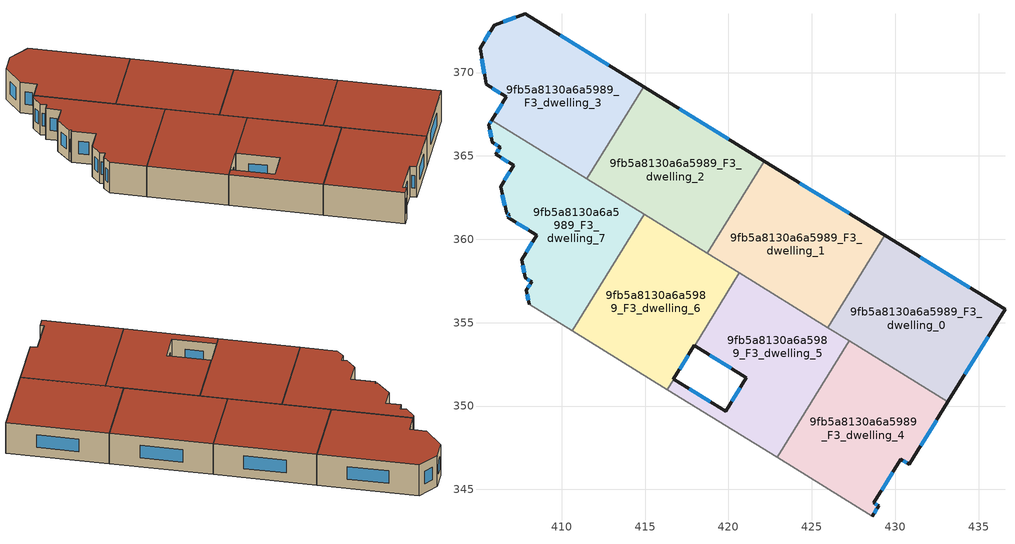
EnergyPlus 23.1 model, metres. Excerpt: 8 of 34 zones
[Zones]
9fb5a8130a6a5989_F3_dwelling_0
 floor to 9fb5a8130a6a5989_F2_dwelling_0 (EU_floor_Construction): 436.58,355.8 433.17,350.26 425.96,354.71 429.38,360.24 z9
 wall outside (EU_wall_Construction): 433.17,350.26 436.58,355.8 429.38,360.24 z9:12
 wall to 9fb5a8130a6a5989_F3_dwelling_1 (EU_wall_Construction): 429.38,360.24 425.96,354.71 z9:12
 wall to 9fb5a8130a6a5989_F3_dwelling_4 (EU_wall_Construction): 427.26,353.91 433.17,350.26 z9:12
 wall to 9fb5a8130a6a5989_F3_dwelling_5 (EU_wall_Construction): 425.96,354.71 427.26,353.91 z9:12
 window (EU_Window_Construction): 434.46,357.11 431.5,358.93 / 434.17,351.89 435.58,354.16 z9.88:11.12
 roof outside (EU_roof_Construction): 433.17,350.26 436.58,355.8 429.38,360.24 425.96,354.71 z12
9fb5a8130a6a5989_F3_dwelling_1
 floor to 9fb5a8130a6a5989_F2_dwelling_1 (EU_floor_Construction): 429.38,360.24 425.96,354.71 418.74,359.17 422.15,364.68 z9
 wall outside (EU_wall_Construction): 429.38,360.24 422.15,364.68 z9:12
 wall to 9fb5a8130a6a5989_F3_dwelling_2 (EU_wall_Construction): 422.15,364.68 418.74,359.17 z9:12
 wall to 9fb5a8130a6a5989_F3_dwelling_5 (EU_wall_Construction): 420.66,357.98 425.96,354.71 z9:12
 wall to 9fb5a8130a6a5989_F3_dwelling_6 (EU_wall_Construction): 418.75,359.17 420.66,357.98 z9:12
 window (EU_Window_Construction): 427.24,361.55 424.28,363.37 z9.88:11.12
 roof outside (EU_roof_Construction): 425.96,354.71 429.38,360.24 422.15,364.68 418.74,359.17 z12
9fb5a8130a6a5989_F3_dwelling_2
 floor to 9fb5a8130a6a5989_F2_dwelling_2 (EU_floor_Construction): 422.15,364.68 418.74,359.17 411.52,363.63 414.92,369.14 z9
 wall outside (EU_wall_Construction): 422.15,364.68 414.92,369.14 z9:12
 wall to 9fb5a8130a6a5989_F3_dwelling_3 (EU_wall_Construction): 414.92,369.14 411.52,363.63 z9:12
 wall to 9fb5a8130a6a5989_F3_dwelling_6 (EU_wall_Construction): 414.96,361.51 418.74,359.17 z9:12
 wall to 9fb5a8130a6a5989_F3_dwelling_7 (EU_wall_Construction): 411.52,363.63 414.96,361.51 z9:12
 window (EU_Window_Construction): 420.02,366 417.05,367.83 z9.88:11.12
 roof outside (EU_roof_Construction): 418.74,359.17 422.15,364.68 414.92,369.14 411.52,363.63 z12
9fb5a8130a6a5989_F3_dwelling_3
 floor to 9fb5a8130a6a5989_F2_dwelling_3 (EU_floor_Construction): 414.92,369.14 411.52,363.63 405.82,367.15 406.68,368.54 405.47,369.29 405.1,371.47 405.94,372.83 407.8,373.52 z9
 wall outside (EU_wall_Construction): 414.92,369.14 407.8,373.52 405.94,372.83 405.1,371.47 405.47,369.29 406.68,368.54 405.82,367.15 z9:12
 wall to 9fb5a8130a6a5989_F3_dwelling_7 (EU_wall_Construction): 405.82,367.15 411.52,363.63 z9:12
 window (EU_Window_Construction): 407.25,373.32 406.49,373.04 / 412.82,370.43 409.9,372.23 / 406.42,368.13 406.07,367.56 / 405.82,369.07 406.32,368.76 / 405.21,370.83 405.36,369.93 / 405.7,372.43 405.35,371.87 z9.88:11.12
 roof outside (EU_roof_Construction): 411.52,363.63 414.92,369.14 407.8,373.52 405.94,372.83 405.1,371.47 405.47,369.29 406.68,368.54 405.82,367.15 z12
9fb5a8130a6a5989_F3_dwelling_4
 floor to 9fb5a8130a6a5989_F2_dwelling_4 (EU_floor_Construction): 433.17,350.26 430.84,346.5 430.34,346.81 428.72,344.19 429.02,344.01 428.64,343.39 422.94,346.92 427.26,353.91 z9
 wall outside (EU_wall_Construction): 428.64,343.39 429.02,344.01 428.72,344.19 430.34,346.81 430.84,346.5 433.17,350.26 z9:12
 wall adiabatic (EU_wall_Construction): 422.94,346.92 428.64,343.39 z9:12
 wall to 9fb5a8130a6a5989_F3_dwelling_5 (EU_wall_Construction): 427.26,353.91 422.94,346.92 z9:12
 window (EU_Window_Construction): 429.2,344.97 429.86,346.04 / 428.93,344.06 428.81,344.14 / 428.75,343.58 428.91,343.83 / 431.53,347.61 432.48,349.15 / 430.49,346.72 430.69,346.59 z9.88:11.12
 roof outside (EU_roof_Construction): 430.84,346.5 433.17,350.26 427.26,353.91 422.94,346.92 428.64,343.39 429.02,344.01 428.72,344.19 430.34,346.81 z12
9fb5a8130a6a5989_F3_dwelling_5
 floor to 9fb5a8130a6a5989_F2_dwelling_5 (EU_floor_Construction): 427.26,353.91 422.94,346.92 416.34,350.99 416.72,351.61 419.83,349.68 421.08,351.7 417.97,353.62 420.66,357.98 z9
 wall outside (EU_wall_Construction): 417.97,353.62 421.08,351.7 419.83,349.68 416.72,351.61 z9:12
 wall to 9fb5a8130a6a5989_F3_dwelling_6 (EU_wall_Construction): 416.72,351.61 416.34,350.99 / 420.66,357.98 417.97,353.62 z9:12
 wall adiabatic (EU_wall_Construction): 416.34,350.99 422.94,346.92 z9:12
 window (EU_Window_Construction): 418.92,350.25 417.64,351.04 / 420.71,351.11 420.2,350.28 / 418.89,353.06 420.16,352.27 z9.88:11.12
 roof outside (EU_roof_Construction): 422.94,346.92 427.26,353.91 420.66,357.98 417.97,353.62 421.08,351.7 419.83,349.68 416.72,351.61 416.34,350.99 z12
9fb5a8130a6a5989_F3_dwelling_6
 floor to 9fb5a8130a6a5989_F2_dwelling_6 (EU_floor_Construction): 420.66,357.98 417.97,353.62 417.95,353.63 416.7,351.62 416.72,351.61 416.34,350.99 410.64,354.52 414.96,361.51 z9
 wall outside (EU_wall_Construction): 416.72,351.61 416.7,351.62 417.95,353.63 417.97,353.62 z9:12
 wall adiabatic (EU_wall_Construction): 410.64,354.52 416.34,350.99 z9:12
 wall to 9fb5a8130a6a5989_F3_dwelling_7 (EU_wall_Construction): 414.96,361.51 410.64,354.52 z9:12
 window (EU_Window_Construction): 417.07,352.21 417.58,353.04 z9.88:11.12
 roof outside (EU_roof_Construction): 417.97,353.62 420.66,357.98 414.96,361.51 410.64,354.52 416.34,350.99 416.72,351.61 416.7,351.62 417.95,353.63 z12
9fb5a8130a6a5989_F3_dwelling_7
 floor to 9fb5a8130a6a5989_F2_dwelling_7 (EU_floor_Construction): 414.96,361.51 410.64,354.52 408.05,356.12 407.88,356.93 408.2,357.45 407.82,357.68 407.6,358.78 408.51,360.25 406.76,361.32 406.85,361.46 406.71,361.55 406.34,363.15 407.12,364.43 406.05,365.09 406.31,365.53 405.84,365.83 405.64,366.86 405.82,367.15 z9
 wall outside (EU_wall_Construction): 405.82,367.15 405.64,366.86 405.84,365.83 406.31,365.53 406.05,365.09 407.12,364.43 406.34,363.15 406.71,361.55 406.85,361.46 406.76,361.32 408.51,360.25 407.6,358.78 407.82,357.68 408.2,357.45 407.88,356.93 408.05,356.12 z9:12
 wall adiabatic (EU_wall_Construction): 408.05,356.12 410.64,354.52 z9:12
 window (EU_Window_Construction): 406.82,361.42 406.79,361.37 / 406.75,361.53 406.81,361.49 / 406.45,362.68 406.6,362.02 / 406.89,364.05 406.57,363.53 / 406.36,364.9 406.8,364.62 / 406.23,365.4 406.12,365.22 / 405.98,365.74 406.17,365.62 / 405.7,366.56 405.78,366.13 / 405.77,367.07 405.69,366.95 / 407.93,356.69 408,356.36 / 408.1,357.3 407.97,357.09 / 407.93,357.61 408.09,357.52 / 407.67,358.46 407.76,358.01 / 408.24,359.81 407.87,359.21 / 407.28,361.01 407.99,360.56 z9.88:11.12
 roof outside (EU_roof_Construction): 410.64,354.52 414.96,361.51 405.82,367.15 405.64,366.86 405.84,365.83 406.31,365.53 406.05,365.09 407.12,364.43 406.34,363.15 406.71,361.55 406.85,361.46 406.76,361.32 408.51,360.25 407.6,358.78 407.82,357.68 408.2,357.45 407.88,356.93 408.05,356.12 z12
[Building]
EU S2 Campaign: North Axis=0; Terrain=City; Solar Distribution=FullExterior
[Site:Location]
Montreal-Trudeau.Intl.AP: Latitude=45.4667; Longitude=-73.75; Time Zone=-5; Elevation=36
[SizingPeriod:WeatherFileDays]
AnnualSizingPeriod: Begin Month=1; Begin Day of Month=1; End Month=12; End Day of Month=31; Day of Week for Start Day=Monday; Use Weather File Daylight Saving Period=No; Use Weather File Rain and Snow Indicators=No
[MATERIAL]
EU_InternalMass_Material: Roughness=MediumRough; Thickness=0.1; Conductivity=1; Density=1800; Specific Heat=900; Thermal Absorptance=0.9; Solar Absorptance=0.7; Visible Absorptance=0.7
[MATERIAL:NOMASS] Roughness=MediumRough; Thermal Absorptance=0.9; Solar Absorptance=0.7; Visible Absorptance=0.7
Name | Thermal Resistance
EU_wall_NoMass | 1.609
EU_roof_NoMass | 2.744
EU_floor_NoMass | 1.35572
[WINDOWMATERIAL:SIMPLEGLAZINGSYSTEM]
EU_Window_SimpleGlazing: UFactor=2.99806; Solar Heat Gain Coefficient=0.8; Visible Transmittance=0.8
[CONSTRUCTION]
EU_wall_Construction: EU_wall_NoMass
EU_roof_Construction: EU_roof_NoMass
EU_floor_Construction: EU_floor_NoMass
EU_Window_Construction: EU_Window_SimpleGlazing
EU_InternalMass_Construction: EU_InternalMass_Material
[ZONE] Type=1; Multiplier=1; Ceiling Height=autocalculate; Floor Area=autocalculate; Part of Total Floor Area=Yes
Name | Volume
9fb5a8130a6a5989_F3_dwelling_0 | 165.143
9fb5a8130a6a5989_F3_dwelling_1; 9fb5a8130a6a5989_F3_dwelling_2 | 165.165
9fb5a8130a6a5989_F3_dwelling_3 | 165.141
9fb5a8130a6a5989_F3_dwelling_4 | 165.166
9fb5a8130a6a5989_F3_dwelling_5 | 165.162
9fb5a8130a6a5989_F3_dwelling_6 | 165.168
9fb5a8130a6a5989_F3_dwelling_7 | 165.177
[INTERNALMASS] Construction=EU_InternalMass_Construction
Name | Zone or ZoneList | Surface Area
9fb5a8130a6a5989_F3_dwelling_0_EU_InternalMass | 9fb5a8130a6a5989_F3_dwelling_0 | 55.0474
9fb5a8130a6a5989_F3_dwelling_1_EU_InternalMass | 9fb5a8130a6a5989_F3_dwelling_1 | 55.0549
9fb5a8130a6a5989_F3_dwelling_2_EU_InternalMass | 9fb5a8130a6a5989_F3_dwelling_2 | 55.0549
9fb5a8130a6a5989_F3_dwelling_3_EU_InternalMass | 9fb5a8130a6a5989_F3_dwelling_3 | 55.0468
9fb5a8130a6a5989_F3_dwelling_4_EU_InternalMass | 9fb5a8130a6a5989_F3_dwelling_4 | 55.0548
9fb5a8130a6a5989_F3_dwelling_5_EU_InternalMass | 9fb5a8130a6a5989_F3_dwelling_5 | 55.0539
9fb5a8130a6a5989_F3_dwelling_6_EU_InternalMass | 9fb5a8130a6a5989_F3_dwelling_6 | 55.0564
9fb5a8130a6a5989_F3_dwelling_7_EU_InternalMass | 9fb5a8130a6a5989_F3_dwelling_7 | 55.0583
[OTHEREQUIPMENT] Fuel Type=Electricity; Design Level Calculation Method=Watts/Area; Power per Zone Floor Area=1; Fraction Latent=0; Fraction Radiant=0; Fraction Lost=0; Carbon Dioxide Generation Rate=0; EndUse Subcategory=EU_Step8_InternalGains
Name | Zone or ZoneList or Space or SpaceList | Schedule
EU_Step8_InternalGain_9fb5a8130a6a5989_F3_dwelling_0_f000 | 9fb5a8130a6a5989_F3_dwelling_0 | EU_Step8_GainSchedule_9fb5a8130a6a5989_F3_dwelling_0_f000
EU_Step8_InternalGain_9fb5a8130a6a5989_F3_dwelling_1_f000 | 9fb5a8130a6a5989_F3_dwelling_1 | EU_Step8_GainSchedule_9fb5a8130a6a5989_F3_dwelling_1_f000
EU_Step8_InternalGain_9fb5a8130a6a5989_F3_dwelling_2_f000 | 9fb5a8130a6a5989_F3_dwelling_2 | EU_Step8_GainSchedule_9fb5a8130a6a5989_F3_dwelling_2_f000
EU_Step8_InternalGain_9fb5a8130a6a5989_F3_dwelling_3_f000 | 9fb5a8130a6a5989_F3_dwelling_3 | EU_Step8_GainSchedule_9fb5a8130a6a5989_F3_dwelling_3_f000
EU_Step8_InternalGain_9fb5a8130a6a5989_F3_dwelling_4_f000 | 9fb5a8130a6a5989_F3_dwelling_4 | EU_Step8_GainSchedule_9fb5a8130a6a5989_F3_dwelling_4_f000
EU_Step8_InternalGain_9fb5a8130a6a5989_F3_dwelling_5_f000 | 9fb5a8130a6a5989_F3_dwelling_5 | EU_Step8_GainSchedule_9fb5a8130a6a5989_F3_dwelling_5_f000
EU_Step8_InternalGain_9fb5a8130a6a5989_F3_dwelling_6_f000 | 9fb5a8130a6a5989_F3_dwelling_6 | EU_Step8_GainSchedule_9fb5a8130a6a5989_F3_dwelling_6_f000
EU_Step8_InternalGain_9fb5a8130a6a5989_F3_dwelling_7_f000 | 9fb5a8130a6a5989_F3_dwelling_7 | EU_Step8_GainSchedule_9fb5a8130a6a5989_F3_dwelling_7_f000
[ZONEVENTILATION:DESIGNFLOWRATE] Schedule=EU_AlwaysOn; Design Flow Rate Calculation Method=AirChanges/Hour; Air Changes per Hour=0.684414; Ventilation Type=Natural; Fan Pressure Rise=0; Fan Total Efficiency=1; Constant Term Coefficient=1; Temperature Term Coefficient=0; Velocity Term Coefficient=0; Velocity Squared Term Coefficient=0; Minimum Indoor Temperature=-100; Maximum Indoor Temperature=100; Delta Temperature=-100; Minimum Outdoor Temperature=-100; Maximum Outdoor Temperature=100; Maximum Wind Speed=40
Name | Zone or ZoneList or Space or SpaceList
EU_ConstantAir_9fb5a8130a6a5989_F3_dwelling_0 | 9fb5a8130a6a5989_F3_dwelling_0
EU_ConstantAir_9fb5a8130a6a5989_F3_dwelling_1 | 9fb5a8130a6a5989_F3_dwelling_1
EU_ConstantAir_9fb5a8130a6a5989_F3_dwelling_2 | 9fb5a8130a6a5989_F3_dwelling_2
EU_ConstantAir_9fb5a8130a6a5989_F3_dwelling_3 | 9fb5a8130a6a5989_F3_dwelling_3
EU_ConstantAir_9fb5a8130a6a5989_F3_dwelling_4 | 9fb5a8130a6a5989_F3_dwelling_4
EU_ConstantAir_9fb5a8130a6a5989_F3_dwelling_5 | 9fb5a8130a6a5989_F3_dwelling_5
EU_ConstantAir_9fb5a8130a6a5989_F3_dwelling_6 | 9fb5a8130a6a5989_F3_dwelling_6
EU_ConstantAir_9fb5a8130a6a5989_F3_dwelling_7 | 9fb5a8130a6a5989_F3_dwelling_7
[HVACTEMPLATE:THERMOSTAT] Constant Heating Setpoint=20; Constant Cooling Setpoint=50
EU_HeatOnly_9fb5a8130a6a5989_F0_dwelling_0; EU_HeatOnly_9fb5a8130a6a5989_F0_dwelling_1; EU_HeatOnly_9fb5a8130a6a5989_F0_dwelling_2; EU_HeatOnly_9fb5a8130a6a5989_F0_dwelling_3; EU_HeatOnly_9fb5a8130a6a5989_F0_dwelling_4; EU_HeatOnly_9fb5a8130a6a5989_F0_dwelling_5; EU_HeatOnly_9fb5a8130a6a5989_F0_dwelling_6; EU_HeatOnly_9fb5a8130a6a5989_F0_dwelling_7; EU_HeatOnly_9fb5a8130a6a5989_F0_dwelling_8; EU_HeatOnly_9fb5a8130a6a5989_F1_dwelling_0; EU_HeatOnly_9fb5a8130a6a5989_F1_dwelling_1; EU_HeatOnly_9fb5a8130a6a5989_F1_dwelling_2; EU_HeatOnly_9fb5a8130a6a5989_F1_dwelling_3; EU_HeatOnly_9fb5a8130a6a5989_F1_dwelling_4; EU_HeatOnly_9fb5a8130a6a5989_F1_dwelling_5; EU_HeatOnly_9fb5a8130a6a5989_F1_dwelling_6; EU_HeatOnly_9fb5a8130a6a5989_F1_dwelling_7; EU_HeatOnly_9fb5a8130a6a5989_F1_dwelling_8; EU_HeatOnly_9fb5a8130a6a5989_F2_dwelling_0; EU_HeatOnly_9fb5a8130a6a5989_F2_dwelling_1; EU_HeatOnly_9fb5a8130a6a5989_F2_dwelling_2; EU_HeatOnly_9fb5a8130a6a5989_F2_dwelling_3; EU_HeatOnly_9fb5a8130a6a5989_F2_dwelling_4; EU_HeatOnly_9fb5a8130a6a5989_F2_dwelling_5; EU_HeatOnly_9fb5a8130a6a5989_F2_dwelling_6; EU_HeatOnly_9fb5a8130a6a5989_F2_dwelling_7; EU_HeatOnly_9fb5a8130a6a5989_F3_dwelling_0; EU_HeatOnly_9fb5a8130a6a5989_F3_dwelling_1; EU_HeatOnly_9fb5a8130a6a5989_F3_dwelling_2; EU_HeatOnly_9fb5a8130a6a5989_F3_dwelling_3; EU_HeatOnly_9fb5a8130a6a5989_F3_dwelling_4; EU_HeatOnly_9fb5a8130a6a5989_F3_dwelling_5; EU_HeatOnly_9fb5a8130a6a5989_F3_dwelling_6; EU_HeatOnly_9fb5a8130a6a5989_F3_dwelling_7
[HVACTEMPLATE:ZONE:IDEALLOADSAIRSYSTEM] System Availability Schedule=EU_AlwaysOn; Maximum Heating Supply Air Temperature=50; Minimum Cooling Supply Air Temperature=13; Maximum Heating Supply Air Humidity Ratio=0.0156; Minimum Cooling Supply Air Humidity Ratio=0.0077; Heating Limit=NoLimit; Cooling Limit=NoLimit; Heating Availability Schedule=EU_AlwaysOn; Cooling Availability Schedule=EU_CoolingOff; Dehumidification Control Type=ConstantSensibleHeatRatio; Cooling Sensible Heat Ratio=0.7; Dehumidification Setpoint=60; Humidification Control Type=None; Humidification Setpoint=30; Outdoor Air Method=None; Outdoor Air Flow Rate per Person=0.00944; Outdoor Air Flow Rate per Zone Floor Area=0; Outdoor Air Flow Rate per Zone=0; Demand Controlled Ventilation Type=None; Outdoor Air Economizer Type=NoEconomizer; Heat Recovery Type=None; Sensible Heat Recovery Effectiveness=0.7; Latent Heat Recovery Effectiveness=0.65
Name | Template Thermostat
9fb5a8130a6a5989_F3_dwelling_0 | EU_HeatOnly_9fb5a8130a6a5989_F3_dwelling_0
9fb5a8130a6a5989_F3_dwelling_1 | EU_HeatOnly_9fb5a8130a6a5989_F3_dwelling_1
9fb5a8130a6a5989_F3_dwelling_2 | EU_HeatOnly_9fb5a8130a6a5989_F3_dwelling_2
9fb5a8130a6a5989_F3_dwelling_3 | EU_HeatOnly_9fb5a8130a6a5989_F3_dwelling_3
9fb5a8130a6a5989_F3_dwelling_4 | EU_HeatOnly_9fb5a8130a6a5989_F3_dwelling_4
9fb5a8130a6a5989_F3_dwelling_5 | EU_HeatOnly_9fb5a8130a6a5989_F3_dwelling_5
9fb5a8130a6a5989_F3_dwelling_6 | EU_HeatOnly_9fb5a8130a6a5989_F3_dwelling_6
9fb5a8130a6a5989_F3_dwelling_7 | EU_HeatOnly_9fb5a8130a6a5989_F3_dwelling_7
[SIZING:ZONE] Zone Cooling Design Supply Air Temperature Input Method=SupplyAirTemperature; Zone Cooling Design Supply Air Temperature=13; Zone Heating Design Supply Air Temperature Input Method=SupplyAirTemperature; Zone Heating Design Supply Air Temperature=50; Zone Cooling Design Supply Air Humidity Ratio=0.008; Zone Heating Design Supply Air Humidity Ratio=0.008; Cooling Design Air Flow Method=DesignDay; Cooling Design Air Flow Rate=0; Cooling Minimum Air Flow per Zone Floor Area=0.000762; Cooling Minimum Air Flow=0; Cooling Minimum Air Flow Fraction=0.2; Heating Design Air Flow Method=DesignDay; Heating Design Air Flow Rate=0; Heating Maximum Air Flow per Zone Floor Area=0.002032; Heating Maximum Air Flow=0.141576; Heating Maximum Air Flow Fraction=0.3; Account for Dedicated Outdoor Air System=No; Dedicated Outdoor Air System Control Strategy=NeutralSupplyAir; Dedicated Outdoor Air Low Setpoint Temperature for Design=autosize; Dedicated Outdoor Air High Setpoint Temperature for Design=autosize; Zone Load Sizing Method=Sensible Load Only No Latent Load; Zone Latent Cooling Design Supply Air Humidity Ratio Input Method=HumidityRatioDifference; Zone Cooling Design Supply Air Humidity Ratio Difference=0.005; Zone Latent Heating Design Supply Air Humidity Ratio Input Method=HumidityRatioDifference; Zone Humidification Design Supply Air Humidity Ratio Difference=0.005
9fb5a8130a6a5989_F3_dwelling_0; 9fb5a8130a6a5989_F3_dwelling_1; 9fb5a8130a6a5989_F3_dwelling_2; 9fb5a8130a6a5989_F3_dwelling_3; 9fb5a8130a6a5989_F3_dwelling_4; 9fb5a8130a6a5989_F3_dwelling_5; 9fb5a8130a6a5989_F3_dwelling_6; 9fb5a8130a6a5989_F3_dwelling_7
[SCHEDULE:CONSTANT]
Name | Hourly Value
EU_AlwaysOn | 1
EU_CoolingOff | 0
[SCHEDULE:FILE] Column Number=1; Rows to Skip at Top=0; Number of Hours of Data=8760; Column Separator=Comma; Interpolate to Timestep=No; Minutes per Item=60; Adjust Schedule for Daylight Savings=Yes
Name | File
EU_Step8_GainSchedule_9fb5a8130a6a5989_F3_dwelling_0_f000 | ../../schedules/9fb5a8130a6a5989/9fb5a8130a6a5989_F3_dwelling_0_f000_gain.csv
EU_Step8_GainSchedule_9fb5a8130a6a5989_F3_dwelling_1_f000 | ../../schedules/9fb5a8130a6a5989/9fb5a8130a6a5989_F3_dwelling_1_f000_gain.csv
EU_Step8_GainSchedule_9fb5a8130a6a5989_F3_dwelling_2_f000 | ../../schedules/9fb5a8130a6a5989/9fb5a8130a6a5989_F3_dwelling_2_f000_gain.csv
EU_Step8_GainSchedule_9fb5a8130a6a5989_F3_dwelling_3_f000 | ../../schedules/9fb5a8130a6a5989/9fb5a8130a6a5989_F3_dwelling_3_f000_gain.csv
EU_Step8_GainSchedule_9fb5a8130a6a5989_F3_dwelling_4_f000 | ../../schedules/9fb5a8130a6a5989/9fb5a8130a6a5989_F3_dwelling_4_f000_gain.csv
EU_Step8_GainSchedule_9fb5a8130a6a5989_F3_dwelling_5_f000 | ../../schedules/9fb5a8130a6a5989/9fb5a8130a6a5989_F3_dwelling_5_f000_gain.csv
EU_Step8_GainSchedule_9fb5a8130a6a5989_F3_dwelling_6_f000 | ../../schedules/9fb5a8130a6a5989/9fb5a8130a6a5989_F3_dwelling_6_f000_gain.csv
EU_Step8_GainSchedule_9fb5a8130a6a5989_F3_dwelling_7_f000 | ../../schedules/9fb5a8130a6a5989/9fb5a8130a6a5989_F3_dwelling_7_f000_gain.csv
